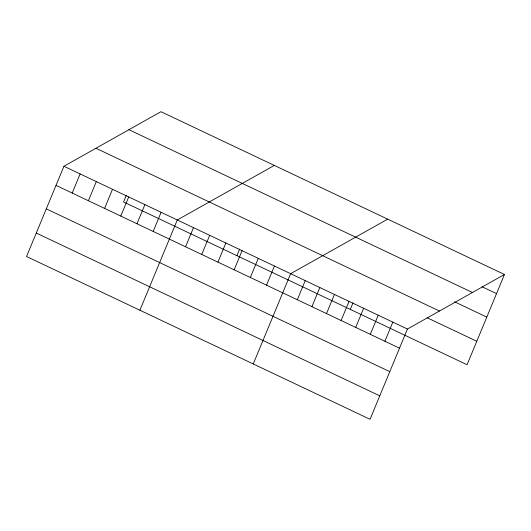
<?xml version="1.0" encoding="UTF-8"?>
<svg xmlns="http://www.w3.org/2000/svg" width="531" height="531" viewBox="0 0 531 531"><rect width="100%" height="100%" fill="white"/><g stroke="black" fill="none" stroke-linecap="round" stroke-linejoin="round"><path stroke-width="0.8" d="M63.932 166.256L26.55 256.513L370.047 419.304L407.43 329.047L504.45 274.487L160.953 111.696L63.932 166.256L407.43 329.047M72.203 193.065L80.128 173.929M88.398 200.738L96.323 181.602M104.587 208.411L112.512 189.275M126.305 195.355L123.57 201.953L467.068 364.744L504.45 274.487M120.783 216.084L128.708 196.955M136.978 223.757L144.903 204.627M153.174 231.436L161.099 212.3M139.905 310.23L177.288 219.973L274.308 165.42M185.558 246.782L193.483 227.646M201.753 254.455L209.679 235.326M217.942 262.128L225.867 242.999M236.926 255.676L239.654 249.072M234.138 269.808L242.063 250.672M250.333 277.481L258.258 258.345M266.522 285.154L274.447 266.024M253.254 363.954L290.643 273.697L387.663 219.144M297.314 299.75L305.239 280.614M311.916 306.666L319.841 287.53M326.512 313.582L334.437 294.453M341.114 320.505L349.04 301.369M350.274 309.394L353.009 302.796M355.71 327.421L363.635 308.292M370.306 334.338L378.231 315.208M384.909 341.26L392.834 322.125M481.929 286.707L496.525 293.623M128.94 129.703L472.431 292.495M454.689 301.873L486.801 317.093M95.952 148.249L439.449 311.04M427.15 317.75L476.785 341.274M56.007 185.385L399.504 348.177M46.29 208.856L389.781 371.647M36.274 233.043L379.765 395.827"/></g></svg>
